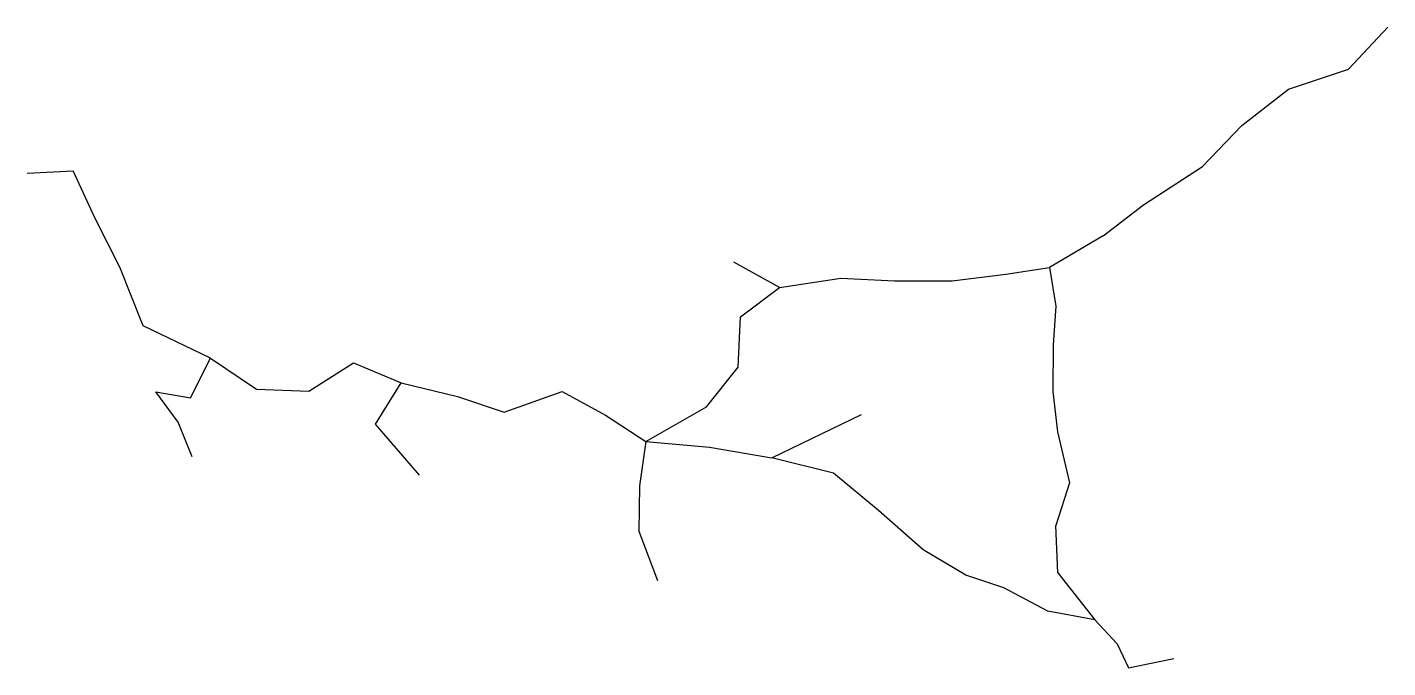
# Model space of a CAD drawing. Header units: millimetres. Extents: x -342 to 154, y -140 to 93.
import ezdxf

# ---------------------------------------------------------------- set-up
doc = ezdxf.new("R2010")
doc.units = ezdxf.units.MM
doc.layers.get('0').update_dxf_attribs({"linetype": 'CONTINUOUS'})

msp = doc.modelspace()

# ---------------------------------------------------------------- linework, layer by layer
for p, q in [((139.66, 77.87), (154.01, 93.15)), ((117.77, 70.61), (139.66, 77.87)), ((100.78, 57.34), (117.77, 70.61)), ((86.43, 42.44), (100.78, 57.34)), ((-342.41, 40), (-325.6, 40.77)), ((-317.59, 23.4), (-325.6, 40.77)), ((64.88, 28.42), (86.43, 42.44)), ((50.21, 17.17), (64.88, 28.42)), ((-308.6, 5.66), (-317.59, 23.4)), ((50.21, 17.17), (30.55, 5.54)), ((-300.15, -15.76), (-308.6, 5.66)), ((-67.87, -1.77), (-84.55, 7.52)), ((14.7, 3.11), (30.55, 5.54)), ((30.55, 5.54), (32.88, -8.58)), ((-67.87, -1.77), (-45.58, 1.7)), ((-45.58, 1.7), (-25.98, 0.74)), ((-25.98, 0.74), (-4.92, 0.74)), ((-4.92, 0.74), (14.7, 3.11)), ((-82.13, -12.43), (-67.87, -1.77)), ((32.88, -8.58), (31.87, -22.61)), ((-83.02, -30.78), (-82.13, -12.43)), ((-275.57, -27.43), (-300.15, -15.76)), ((31.87, -22.61), (31.81, -39.63)), ((-282.89, -42), (-275.57, -27.43)), ((-275.57, -27.43), (-258.81, -38.84)), ((-239.66, -39.57), (-223.4, -29.21)), ((-223.4, -29.21), (-205.91, -36.45)), ((-94.59, -45.25), (-83.02, -30.78)), ((-258.81, -38.84), (-239.66, -39.57)), ((-215.3, -51.49), (-205.91, -36.45)), ((-205.91, -36.45), (-185.36, -41.52)), ((-168.44, -47.2), (-147.17, -39.58)), ((-147.17, -39.58), (-131.36, -48.31)), ((31.81, -39.63), (33.51, -54.3)), ((-295.44, -39.78), (-282.89, -42)), ((-287.32, -50.84), (-295.44, -39.78)), ((-185.36, -41.52), (-168.44, -47.2)), ((-131.36, -48.31), (-116.66, -57.85)), ((-116.66, -57.85), (-94.59, -45.25)), ((-70.69, -63.76), (-37.97, -48.08)), ((-282.28, -63.41), (-287.32, -50.84)), ((-199.33, -70.09), (-215.3, -51.49)), ((33.51, -54.3), (37.87, -72.88)), ((-116.66, -57.85), (-119.01, -74.05)), ((-116.66, -57.85), (-93.46, -59.94)), ((-93.46, -59.94), (-70.69, -63.76)), ((-48.27, -69.42), (-70.69, -63.76)), ((-31.78, -82.99), (-48.27, -69.42)), ((-119.01, -74.05), (-119.2, -90.51)), ((37.87, -72.88), (32.89, -88.51)), ((-15.52, -97.31), (-31.78, -82.99)), ((33.63, -105.79), (32.89, -88.51)), ((-119.2, -90.51), (-112.44, -108.59)), ((0.07, -106.59), (-15.52, -97.31)), ((13.88, -111.27), (0.07, -106.59)), ((33.63, -105.79), (47.17, -122.9)), ((30.01, -119.71), (13.88, -111.27)), ((47.17, -122.9), (30.01, -119.71)), ((47.17, -122.9), (55.24, -131.67)), ((55.24, -131.67), (59.46, -140.35)), ((59.46, -140.35), (75.93, -137.01))]:
    msp.add_line(p, q)

doc.saveas('drawing.dxf')
